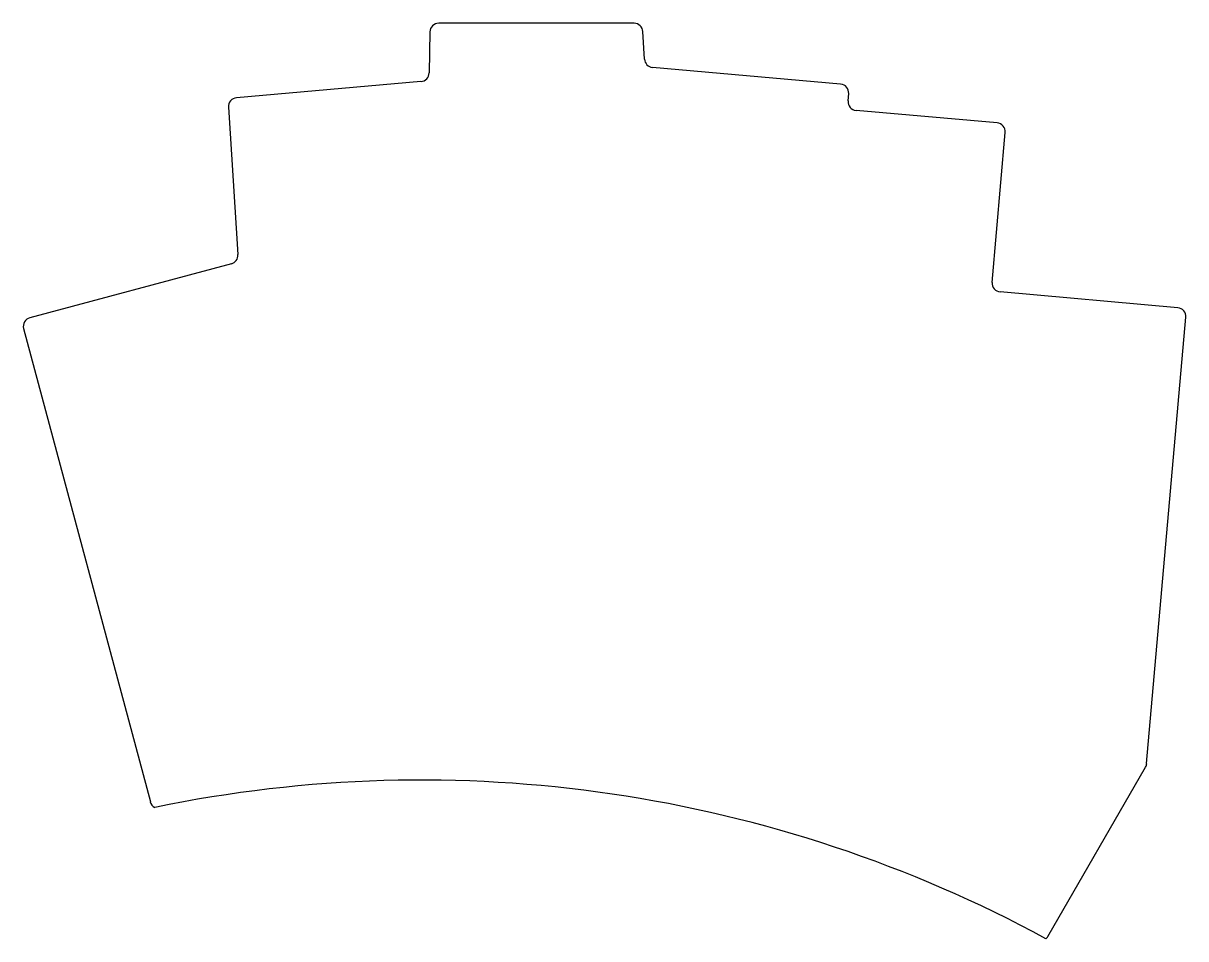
# Model space of a CAD drawing. Header units: millimetres. Extents: x 127 to 258, y -179 to -76.
import ezdxf

# ---------------------------------------------------------------- set-up
doc = ezdxf.new("R2010")
doc.units = ezdxf.units.MM

msp = doc.modelspace()

# ---------------------------------------------------------------- linework, layer by layer
for p, q in [((195.88, -75.63), (173.81, -75.63)), ((172.81, -76.61), (172.72, -81.24)), ((197.06, -79.69), (196.88, -76.57)), ((219.23, -82.49), (197.97, -80.63)), ((171.8, -82.22), (150.96, -84.04)), ((220.07, -84.4), (220.14, -83.57)), ((150.05, -85.1), (151.11, -101.76)), ((236.91, -86.88), (220.98, -85.49)), ((236.34, -104.9), (237.82, -87.97)), ((150.38, -102.79), (127.6, -108.9)), ((257.32, -107.76), (237.25, -105.98)), ((253.81, -159.26), (258.22, -108.84)), ((126.89, -110.12), (141.22, -163.58)), ((242.63, -178.81), (253.68, -159.67))]:
    msp.add_line(p, q)
for centre, radius, start, end in [((173.81, -76.63), 1, 90, 178.8917), ((195.88, -76.63), 1, 3.3659, 90), ((198.06, -79.63), 1, 183.3659, 265), ((171.72, -81.22), 1, 275, 358.8917), ((219.14, -83.49), 1, 355, 85), ((151.05, -85.04), 1, 95, 183.6644), ((221.06, -84.49), 1, 175, 265), ((236.83, -87.88), 1, 355, 85), ((150.12, -101.83), 1, 285, 3.6644), ((237.34, -104.99), 1, 175, 264.94), ((127.86, -109.86), 1, 105, 195), ((257.23, -108.76), 1, 355, 84.94), ((252.82, -159.17), 1, 330, 355), ((171.82, -309.13), 148, 421.5059, 461.7297), ((142.18, -163.32), 1, 195, 243.5639), ((241.77, -178.31), 1, 311.4676, 330)]:
    msp.add_arc(centre, radius, start, end)

doc.saveas('drawing.dxf')
